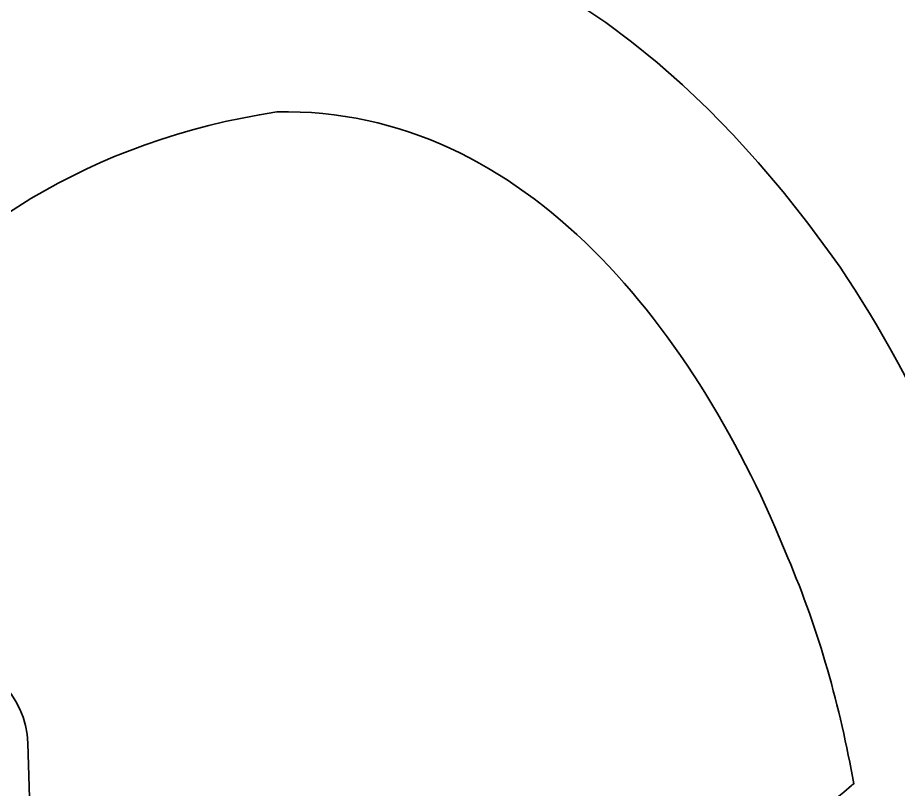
# Model space of a CAD drawing. Header units: inches. Extents: x -3.5 to 26.9, y -12.5 to 13.2.
# Drawn here: x 10.6548 to 10.9461, y -10.4894 to -10.2343 of the extents above; entities that cross this region are included whole.
import ezdxf

# ---------------------------------------------------------------- set-up
doc = ezdxf.new("R2010")
doc.units = ezdxf.units.IN
doc.header["$MEASUREMENT"] = 0
doc.layers.add('Bouquet Lantern - Floral Panels', color=7, linetype='Continuous', lineweight=0)

msp = doc.modelspace()

# ---------------------------------------------------------------- linework, layer by layer
at = {"layer": 'Bouquet Lantern - Floral Panels', "color": 250, "lineweight": 35, "true_color": 0x231f20}
for points, knots in [([(11.78206, -7.69365), (11.774, -7.66976), (11.7497, -7.64879), (11.73136, -7.64879), (11.73136, -7.64879), (11.38636, -7.64879), (11.38636, -7.64879), (11.37011, -7.64879), (11.37859, -7.61906), (11.39386, -7.61906), (11.39386, -7.61906), (11.6465, -7.61906), (11.6465, -7.61906), (11.67928, -7.61906), (11.71275, -7.56767), (11.69261, -7.51156), (11.57984, -7.19642), (11.2022, -6.77267), (10.90622, -6.77267), (10.90622, -6.77267), (10.65053, -6.77267), (10.65053, -6.77267), (10.35761, -6.77267), (9.9965, -7.15531), (9.86789, -7.51156), (9.85095, -7.55851), (9.8872, -7.61906), (9.91817, -7.61906), (9.91817, -7.61906), (10.14803, -7.61906), (10.14803, -7.61906), (10.16359, -7.61906), (10.17109, -7.64879), (10.1547, -7.64879), (10.1547, -7.64879), (9.82984, -7.64879), (9.82984, -7.64879), (9.80789, -7.64879), (9.78456, -7.66629), (9.77678, -7.68684), (9.63678, -8.05629), (9.41636, -8.76115), (9.41636, -9.43004), (9.41636, -10.43198), (9.63678, -11.2824), (9.8565, -11.87323), (9.86942, -11.90753), (9.89553, -11.94017), (9.92428, -11.94017), (9.92428, -11.94017), (10.16414, -11.94017), (10.16414, -11.94017), (10.21456, -11.94017), (10.21567, -11.97323), (10.20081, -11.97323), (10.20081, -11.97323), (9.9815, -11.97323), (9.9815, -11.97323), (9.93734, -11.97323), (9.91095, -12.03642), (9.93511, -12.08406), (10.0265, -12.26295), (10.12164, -12.52656), (10.26234, -12.52337), (10.26234, -12.52337), (11.26192, -12.52337), (11.26192, -12.52337), (11.41567, -12.52434), (11.51525, -12.26628), (11.60442, -12.08198), (11.62734, -12.03462), (11.60039, -11.97323), (11.55706, -11.97323), (11.55706, -11.97323), (11.33706, -11.97323), (11.33706, -11.97323), (11.31956, -11.97323), (11.32261, -11.94017), (11.37275, -11.94017), (11.37275, -11.94017), (11.61345, -11.94017), (11.61345, -11.94017), (11.64761, -11.94017), (11.67859, -11.90198), (11.69234, -11.85976), (11.93886, -11.16226), (12.15622, -10.44115), (12.15622, -9.43003), (12.15622, -8.67281), (11.90761, -8.0667), (11.78206, -7.69365), (11.78206, -7.69365), (11.78206, -7.69365), (11.78206, -7.69365), (11.78206, -7.69365), (11.78206, -7.69365), (11.78206, -7.69365)], [0, 0, 0, 0, 1, 1, 1, 2, 2, 2, 3, 3, 3, 4, 4, 4, 5, 5, 5, 6, 6, 6, 7, 7, 7, 8, 8, 8, 9, 9, 9, 10, 10, 10, 11, 11, 11, 12, 12, 12, 13, 13, 13, 14, 14, 14, 15, 15, 15, 16, 16, 16, 17, 17, 17, 18, 18, 18, 19, 19, 19, 20, 20, 20, 21, 21, 21, 22, 22, 22, 23, 23, 23, 24, 24, 24, 25, 25, 25, 26, 26, 26, 27, 27, 27, 28, 28, 28, 29, 29, 29, 30, 30, 30, 31, 31, 31, 32, 32, 32, 32]), ([(11.17136, -10.31865), (11.1565, -10.31879), (11.14359, -10.3292), (11.14039, -10.34365), (11.12831, -10.39684), (11.10609, -10.48767), (11.08525, -10.5292), (11.08081, -10.53795), (11.06761, -10.53503), (11.06706, -10.52531), (11.06275, -10.44837), (11.07775, -10.30976), (11.14664, -10.28823), (11.159, -10.28434), (11.16872, -10.2749), (11.17109, -10.26212), (11.17109, -10.26212), (11.1715, -10.2599), (11.1715, -10.2599), (11.1747, -10.24309), (11.16178, -10.22684), (11.14456, -10.22753), (11.08636, -10.2299), (11.04803, -10.28851), (11.0297, -10.34573), (11.01581, -10.37934), (11.00025, -10.41198), (10.98261, -10.44253), (10.97095, -10.3967), (10.95178, -10.35267), (10.92428, -10.31309), (10.75234, -10.07406), (10.53122, -10.25017), (10.43789, -10.51017), (10.42317, -10.54142), (10.4065, -10.57462), (10.38817, -10.60823), (10.389, -10.54503), (10.39178, -10.34309), (10.39428, -10.18434), (10.40859, -10.16489), (10.42206, -10.1442), (10.4347, -10.12295), (10.44303, -10.19087), (10.47095, -10.24184), (10.5365, -10.21281), (10.58095, -10.19323), (10.59053, -10.11573), (10.6015, -10.06239), (10.61817, -10.05128), (10.63317, -10.03726), (10.6472, -10.02045), (10.65122, -10.08031), (10.69456, -10.13517), (10.75456, -10.10184), (10.78317, -10.08587), (10.82636, -10.01212), (10.85122, -9.89309), (10.86734, -9.81587), (10.889, -9.71392), (10.93456, -9.64962), (10.939, -9.64337), (10.94859, -9.64628), (10.94928, -9.65378), (10.95247, -9.6935), (10.94456, -9.76003), (10.94581, -9.79934), (10.94359, -9.83462), (10.95734, -9.86892), (10.9815, -9.87962), (10.97025, -9.88378), (10.96164, -9.88892), (10.95303, -9.89476), (10.8172, -10.00434), (10.9322, -10.16892), (11.0722, -10.16323), (11.0722, -10.16323), (11.0722, -10.16323), (11.0722, -10.16323), (11.10872, -10.16559), (11.19178, -10.17059), (11.25206, -10.1742), (11.24789, -10.25434), (11.23886, -10.35184), (11.20581, -10.40962), (11.20345, -10.41378), (11.1972, -10.41253), (11.19692, -10.40781), (11.19567, -10.39212), (11.19581, -10.37128), (11.1972, -10.34545), (11.19803, -10.33073), (11.18636, -10.31837), (11.17164, -10.31851), (11.17164, -10.31851), (11.17136, -10.31851), (11.17136, -10.31851), (11.17136, -10.31851), (11.17136, -10.31865), (11.17136, -10.31865)], [0, 0, 0, 0, 1, 1, 1, 2, 2, 2, 3, 3, 3, 4, 4, 4, 5, 5, 5, 6, 6, 6, 7, 7, 7, 8, 8, 8, 9, 9, 9, 10, 10, 10, 11, 11, 11, 12, 12, 12, 13, 13, 13, 14, 14, 14, 15, 15, 15, 16, 16, 16, 17, 17, 17, 18, 18, 18, 19, 19, 19, 20, 20, 20, 21, 21, 21, 22, 22, 22, 23, 23, 23, 24, 24, 24, 25, 25, 25, 26, 26, 26, 27, 27, 27, 28, 28, 28, 29, 29, 29, 30, 30, 30, 31, 31, 31, 32, 32, 32, 33, 33, 33, 33]), ([(11.70206, -10.78434), (11.70025, -10.76837), (11.6965, -10.75267), (11.68984, -10.73781), (11.63636, -10.6317), (11.484, -10.62629), (11.43997, -10.75781), (11.35845, -10.71837), (11.25678, -10.77323), (11.2472, -10.86379), (11.16581, -10.82545), (11.09581, -10.84781), (11.05567, -10.94545), (10.97192, -10.90476), (10.86761, -10.96434), (10.8622, -11.05768), (10.78192, -11.02434), (10.71761, -11.04615), (10.67747, -11.13865), (10.67747, -11.13865), (10.67317, -10.99351), (10.67317, -10.99351), (10.75067, -10.9967), (10.85164, -10.94462), (10.92011, -10.81795), (10.97539, -10.7317), (11.00247, -10.62545), (10.99539, -10.5224), (10.99928, -10.5167), (11.00317, -10.51087), (11.00692, -10.50504), (11.00678, -10.53962), (11.01067, -10.57018), (11.02164, -10.58851), (11.07206, -10.67309), (11.15289, -10.55004), (11.16275, -10.48281), (11.21734, -10.51906), (11.25081, -10.46059), (11.27247, -10.40031), (11.29859, -10.45545), (11.35984, -10.43531), (11.38664, -10.38823), (11.40539, -10.36295), (11.42386, -10.29754), (11.43317, -10.25462), (11.43872, -10.30379), (11.44289, -10.35087), (11.44289, -10.35087), (11.40067, -10.40865), (11.36595, -10.46351), (11.344, -10.50934), (11.2965, -10.60865), (11.34664, -10.70351), (11.43914, -10.6474), (11.50664, -10.59323), (11.49831, -10.49101), (11.49831, -10.38184), (11.53178, -10.3424), (11.58372, -10.27615), (11.60761, -10.25087), (11.67636, -10.31212), (11.74872, -10.31462), (11.80275, -10.29115), (11.77497, -10.46684), (11.74011, -10.6317), (11.70206, -10.78448), (11.70206, -10.78448), (11.70206, -10.78448), (11.70206, -10.78448), (11.70206, -10.78448), (11.70206, -10.78434), (11.70206, -10.78434)], [0, 0, 0, 0, 1, 1, 1, 2, 2, 2, 3, 3, 3, 4, 4, 4, 5, 5, 5, 6, 6, 6, 7, 7, 7, 8, 8, 8, 9, 9, 9, 10, 10, 10, 11, 11, 11, 12, 12, 12, 13, 13, 13, 14, 14, 14, 15, 15, 15, 16, 16, 16, 17, 17, 17, 18, 18, 18, 19, 19, 19, 20, 20, 20, 21, 21, 21, 22, 22, 22, 23, 23, 23, 24, 24, 24, 24]), ([(10.12803, -11.53698), (10.0915, -11.50365), (10.06303, -11.46087), (10.04706, -11.41143), (10.01747, -11.31948), (9.97984, -11.19962), (9.94039, -11.05865), (9.96942, -11.07323), (10.00442, -11.07767), (10.0322, -11.0674), (10.23164, -10.99823), (10.424, -10.68795), (10.49109, -10.54156), (10.49386, -10.53545), (10.49595, -10.52962), (10.49775, -10.52406), (10.56247, -10.38268), (10.61609, -10.28476), (10.74053, -10.26545), (10.82345, -10.26365), (10.88025, -10.3399), (10.90956, -10.41281), (10.91984, -10.43698), (10.92692, -10.46212), (10.93136, -10.48754), (10.93109, -10.48768), (10.93095, -10.48781), (10.93067, -10.48809), (10.87706, -10.53281), (10.69956, -10.64643), (10.66456, -10.68309), (10.66456, -10.68309), (10.65817, -10.47406), (10.65817, -10.47406), (10.65761, -10.45809), (10.64442, -10.44545), (10.62831, -10.44573), (10.61122, -10.44615), (10.59761, -10.46031), (10.59817, -10.47754), (10.59817, -10.47754), (10.60678, -10.7524), (10.60678, -10.7524), (10.53497, -10.86392), (10.55539, -10.94517), (10.61414, -10.97781), (10.61414, -10.97781), (10.61859, -11.12948), (10.61859, -11.12948), (10.55206, -11.12976), (10.489, -11.17948), (10.48261, -11.25045), (10.40122, -11.21517), (10.3347, -11.23767), (10.29456, -11.33406), (10.13109, -11.2817), (10.0597, -11.4342), (10.12803, -11.53712), (10.12803, -11.53712), (10.12803, -11.53712), (10.12803, -11.53712), (10.12803, -11.53712), (10.12803, -11.53698), (10.12803, -11.53698)], [0, 0, 0, 0, 1, 1, 1, 2, 2, 2, 3, 3, 3, 4, 4, 4, 5, 5, 5, 6, 6, 6, 7, 7, 7, 8, 8, 8, 9, 9, 9, 10, 10, 10, 11, 11, 11, 12, 12, 12, 13, 13, 13, 14, 14, 14, 15, 15, 15, 16, 16, 16, 17, 17, 17, 18, 18, 18, 19, 19, 19, 20, 20, 20, 21, 21, 21, 21])]:
    msp.add_open_spline(points, degree=3, knots=knots, dxfattribs=at)

doc.saveas('drawing.dxf')
